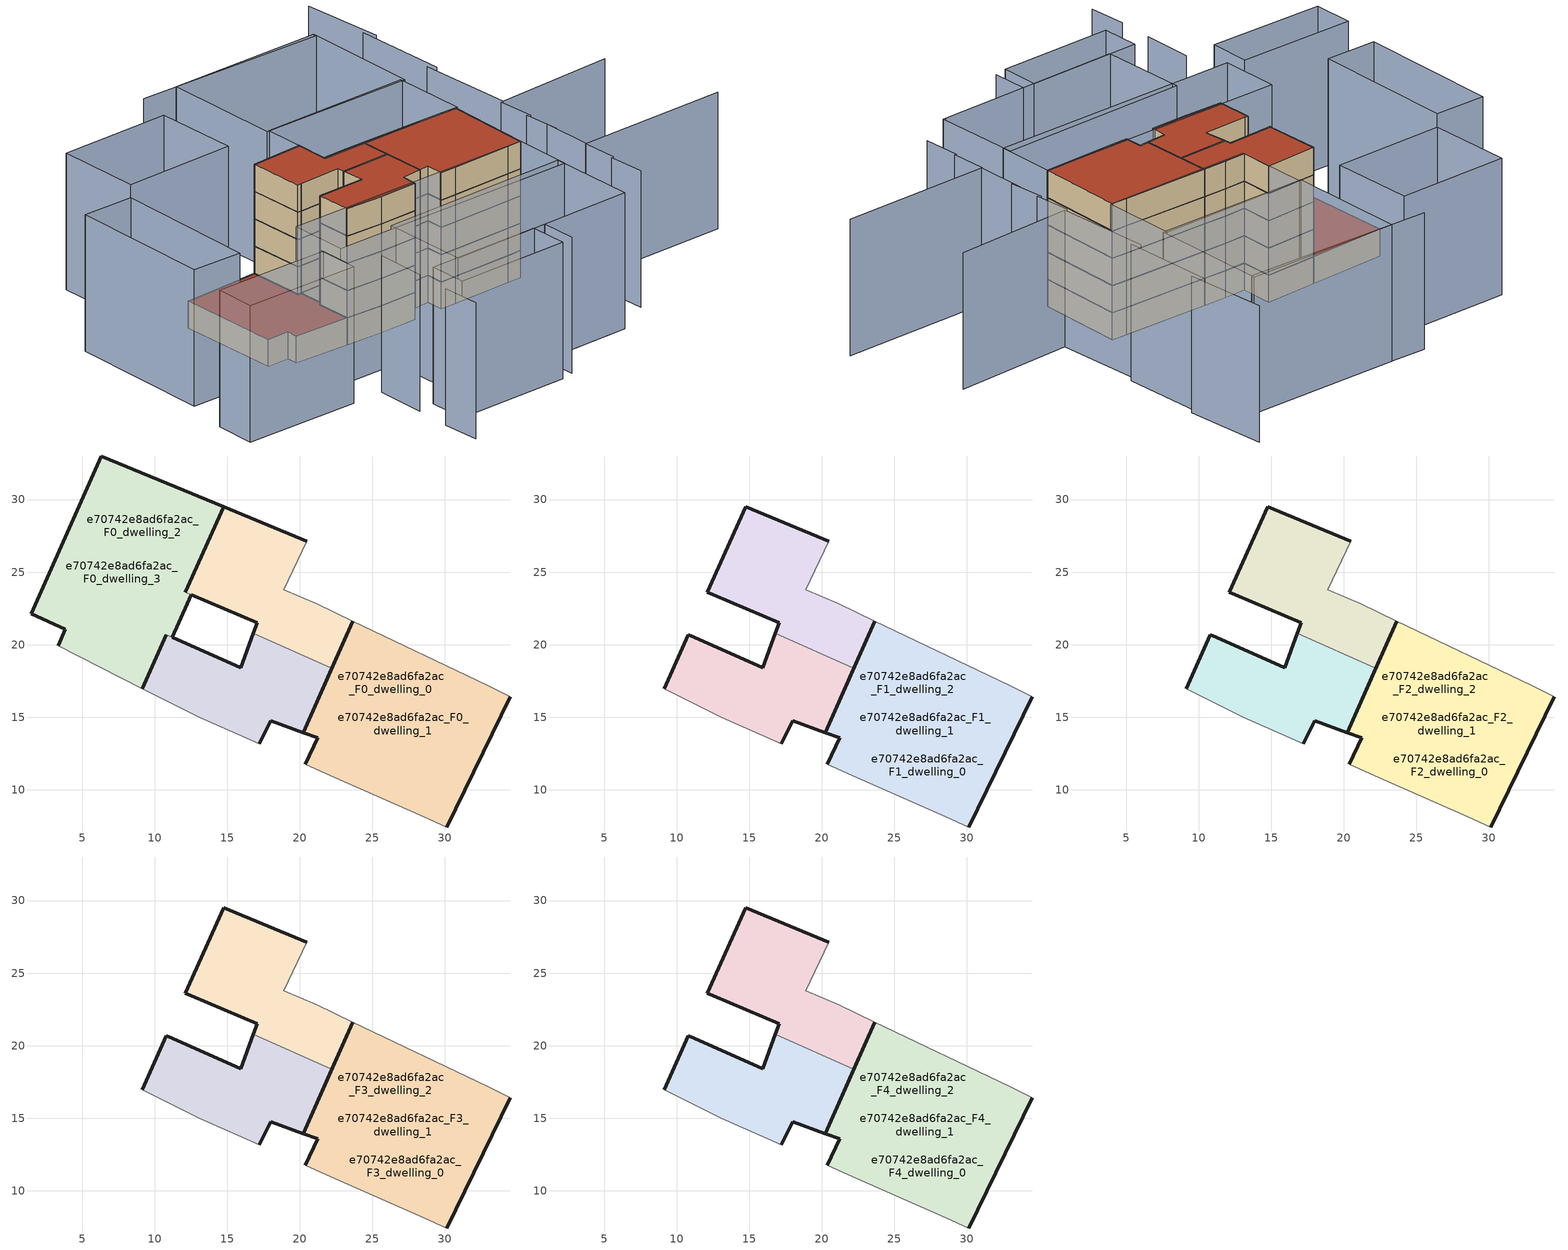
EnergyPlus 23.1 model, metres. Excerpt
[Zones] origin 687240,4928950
e70742e8ad6fa2ac_F0_dwelling_0
 floor ground (EU_floor_Construction): 20.22,13.94 22.2,18.38 16.81,20.79 15.92,18.39 11.2,20.5 11.19,20.5 10.81,20.68 10.8,20.67 9.15,16.97 13.05,14.99 17.19,13.16 18.01,14.75 z0; 30.12,7.42 34.52,16.42 32.91,17.18 23.65,21.63 22.2,18.38 20.22,13.94 21.22,13.58 20.37,11.75 22.12,10.96 28.56,8.12 z0; 22.2,18.38 23.65,21.63 21.17,22.82 18.88,23.78 20.47,27.13 14.74,29.51 12.12,23.62 12.5,23.46 12.51,23.45 17.07,21.5 16.81,20.79 z0
 wall outside (EU_wall_Construction): 20.37,11.75 21.22,13.58 20.22,13.94 23.65,21.63 / 34.52,16.42 30.12,7.42 z0:3
 wall adiabatic (EU_wall_Construction): 23.65,21.63 32.91,17.18 34.52,16.42 / 30.12,7.42 28.56,8.12 22.12,10.96 20.37,11.75 z0:3
e70742e8ad6fa2ac_F0_dwelling_1
 floor ground (EU_floor_Construction): 30.12,7.42 34.52,16.42 32.91,17.18 23.65,21.63 22.2,18.38 20.22,13.94 21.22,13.58 20.37,11.75 22.12,10.96 28.56,8.12 z0; 20.22,13.94 22.2,18.38 16.81,20.79 15.92,18.39 11.2,20.5 11.19,20.5 10.81,20.68 10.8,20.67 9.15,16.97 13.05,14.99 17.19,13.16 18.01,14.75 z0
 wall outside (EU_wall_Construction): 9.16,16.97 10.81,20.67 10.81,20.68 / 11.19,20.5 11.2,20.5 15.92,18.39 16.81,20.79 / 22.2,18.38 20.22,13.94 18.01,14.75 17.19,13.16 z0:3
 wall adiabatic (EU_wall_Construction): 17.19,13.16 13.05,14.99 9.16,16.97 z0:3
 wall to e70742e8ad6fa2ac_F0_dwelling_3 (EU_wall_Construction): 10.81,20.68 11.19,20.51 z0:3
 wall to e70742e8ad6fa2ac_F0_dwelling_2 (EU_wall_Construction): 16.81,20.78 22.2,18.38 z0:3
e70742e8ad6fa2ac_F0_dwelling_2
 floor ground (EU_floor_Construction): 22.2,18.38 23.65,21.63 21.17,22.82 18.88,23.78 20.47,27.13 14.74,29.51 12.12,23.62 12.5,23.46 12.51,23.45 17.07,21.5 16.81,20.79 z0; 30.12,7.42 34.52,16.42 32.91,17.18 23.65,21.63 22.2,18.38 20.22,13.94 21.22,13.58 20.37,11.75 22.12,10.96 28.56,8.12 z0; 11.19,20.5 12.22,22.83 12.5,23.46 12.12,23.62 14.74,29.51 6.31,33 1.47,22.14 3.84,21.07 3.34,19.93 9.15,16.97 10.81,20.68 z0
 wall outside (EU_wall_Construction): 12.12,23.62 14.74,29.51 20.47,27.13 / 23.65,21.63 22.2,18.38 / 16.81,20.79 17.07,21.5 12.51,23.45 12.5,23.46 z0:3
 wall adiabatic (EU_wall_Construction): 20.47,27.13 18.88,23.78 21.17,22.82 23.65,21.63 z0:3
 wall to e70742e8ad6fa2ac_F0_dwelling_3 (EU_wall_Construction): 12.5,23.46 12.12,23.62 z0:3
 roof outside (EU_floor_Construction): 14.74,29.51 12.12,23.62 12.5,23.46 12.22,22.83 11.19,20.5 10.81,20.68 9.15,16.97 3.34,19.93 3.84,21.07 1.47,22.14 6.31,33 z3
e70742e8ad6fa2ac_F0_dwelling_3
 floor ground (EU_floor_Construction): 11.19,20.5 12.22,22.83 12.5,23.46 12.12,23.62 14.74,29.51 6.31,33 1.47,22.14 3.84,21.07 3.34,19.93 9.15,16.97 10.81,20.68 z0; 22.2,18.38 23.65,21.63 21.17,22.82 18.88,23.78 20.47,27.13 14.74,29.51 12.12,23.62 12.5,23.46 12.51,23.45 17.07,21.5 16.81,20.79 z0
 wall outside (EU_wall_Construction): 10.81,20.68 9.16,16.97 / 3.34,19.93 3.84,21.07 1.47,22.14 6.31,33 14.74,29.51 12.12,23.62 / 12.5,23.46 12.22,22.83 11.19,20.5 z0:3
 wall adiabatic (EU_wall_Construction): 9.16,16.97 3.34,19.93 z0:3
 roof outside (EU_roof_Construction): 20.47,27.13 18.88,23.78 21.17,22.82 23.65,21.63 22.2,18.38 16.81,20.79 17.07,21.5 12.51,23.45 12.5,23.46 12.12,23.62 14.74,29.51 z3; 14.74,29.51 12.12,23.62 12.5,23.46 12.22,22.83 11.19,20.5 10.81,20.68 9.15,16.97 3.34,19.93 3.84,21.07 1.47,22.14 6.31,33 z3
e70742e8ad6fa2ac_F1_dwelling_0
 floor outside (EU_floor_Construction): 20.22,13.94 22.2,18.38 16.81,20.79 15.92,18.39 11.2,20.5 11.19,20.5 10.81,20.68 10.8,20.67 9.15,16.97 13.05,14.99 17.19,13.16 18.01,14.75 z3
 floor to e70742e8ad6fa2ac_F0_dwelling_0 (EU_floor_Construction): 30.12,7.42 34.52,16.42 32.91,17.18 23.65,21.63 22.2,18.38 20.22,13.94 21.22,13.58 20.37,11.75 22.12,10.96 28.56,8.12 z3; 22.2,18.38 23.65,21.63 21.17,22.82 18.88,23.78 20.47,27.13 14.74,29.51 12.12,23.62 12.5,23.46 12.51,23.45 17.07,21.5 16.81,20.79 z3
 wall outside (EU_wall_Construction): 20.37,11.75 21.22,13.58 20.22,13.94 23.65,21.63 / 34.52,16.42 30.12,7.42 z3:6
 wall adiabatic (EU_wall_Construction): 23.65,21.63 32.91,17.18 34.52,16.42 / 30.12,7.42 28.56,8.12 22.12,10.96 20.37,11.75 z3:6
e70742e8ad6fa2ac_F1_dwelling_1
 floor outside (EU_floor_Construction): 30.12,7.42 34.52,16.42 32.91,17.18 23.65,21.63 22.2,18.38 20.22,13.94 21.22,13.58 20.37,11.75 22.12,10.96 28.56,8.12 z3
 floor to e70742e8ad6fa2ac_F0_dwelling_1 (EU_floor_Construction): 20.22,13.94 22.2,18.38 16.81,20.79 15.92,18.39 11.2,20.5 11.19,20.5 10.81,20.68 10.8,20.67 9.15,16.97 13.05,14.99 17.19,13.16 18.01,14.75 z3
 wall outside (EU_wall_Construction): 9.16,16.97 10.81,20.67 10.81,20.68 11.19,20.5 11.2,20.5 15.92,18.39 16.81,20.79 / 22.2,18.38 20.22,13.94 18.01,14.75 17.19,13.16 z3:6
 wall adiabatic (EU_wall_Construction): 17.19,13.16 13.05,14.99 9.16,16.97 z3:6
 wall to e70742e8ad6fa2ac_F1_dwelling_2 (EU_wall_Construction): 16.81,20.78 22.2,18.38 z3:6
e70742e8ad6fa2ac_F1_dwelling_2
 floor to e70742e8ad6fa2ac_F0_dwelling_2 (EU_floor_Construction): 22.2,18.38 23.65,21.63 21.17,22.82 18.88,23.78 20.47,27.13 14.74,29.51 12.12,23.62 12.5,23.46 12.51,23.45 17.07,21.5 16.81,20.79 z3; 30.12,7.42 34.52,16.42 32.91,17.18 23.65,21.63 22.2,18.38 20.22,13.94 21.22,13.58 20.37,11.75 22.12,10.96 28.56,8.12 z3
 wall outside (EU_wall_Construction): 23.65,21.63 22.2,18.38 / 16.81,20.79 17.07,21.5 12.51,23.45 12.5,23.46 12.12,23.62 14.74,29.51 20.47,27.13 z3:6
 wall adiabatic (EU_wall_Construction): 20.47,27.13 18.88,23.78 21.17,22.82 23.65,21.63 z3:6
e70742e8ad6fa2ac_F2_dwelling_0
 floor outside (EU_floor_Construction): 22.2,18.38 23.65,21.63 21.17,22.82 18.88,23.78 20.47,27.13 14.74,29.51 12.12,23.62 12.5,23.46 12.51,23.45 17.07,21.5 16.81,20.79 z6; 20.22,13.94 22.2,18.38 16.81,20.79 15.92,18.39 11.2,20.5 11.19,20.5 10.81,20.68 10.8,20.67 9.15,16.97 13.05,14.99 17.19,13.16 18.01,14.75 z6
 floor to e70742e8ad6fa2ac_F1_dwelling_0 (EU_floor_Construction): 30.12,7.42 34.52,16.42 32.91,17.18 23.65,21.63 22.2,18.38 20.22,13.94 21.22,13.58 20.37,11.75 22.12,10.96 28.56,8.12 z6
 wall outside (EU_wall_Construction): 20.37,11.75 21.22,13.58 20.22,13.94 23.65,21.63 / 34.52,16.42 30.12,7.42 z6:9
 wall adiabatic (EU_wall_Construction): 23.65,21.63 32.91,17.18 34.52,16.42 / 30.12,7.42 28.56,8.12 22.12,10.96 20.37,11.75 z6:9
e70742e8ad6fa2ac_F2_dwelling_1
 floor outside (EU_floor_Construction): 30.12,7.42 34.52,16.42 32.91,17.18 23.65,21.63 22.2,18.38 20.22,13.94 21.22,13.58 20.37,11.75 22.12,10.96 28.56,8.12 z6
 floor to e70742e8ad6fa2ac_F1_dwelling_1 (EU_floor_Construction): 20.22,13.94 22.2,18.38 16.81,20.79 15.92,18.39 11.2,20.5 11.19,20.5 10.81,20.68 10.8,20.67 9.15,16.97 13.05,14.99 17.19,13.16 18.01,14.75 z6
 wall outside (EU_wall_Construction): 9.16,16.97 10.81,20.67 10.81,20.68 11.19,20.5 11.2,20.5 15.92,18.39 16.81,20.79 / 22.2,18.38 20.22,13.94 18.01,14.75 17.19,13.16 z6:9
 wall adiabatic (EU_wall_Construction): 17.19,13.16 13.05,14.99 9.16,16.97 z6:9
 wall to e70742e8ad6fa2ac_F2_dwelling_2 (EU_wall_Construction): 16.81,20.78 22.2,18.38 z6:9
e70742e8ad6fa2ac_F2_dwelling_2
 floor to e70742e8ad6fa2ac_F1_dwelling_2 (EU_floor_Construction): 22.2,18.38 23.65,21.63 21.17,22.82 18.88,23.78 20.47,27.13 14.74,29.51 12.12,23.62 12.5,23.46 12.51,23.45 17.07,21.5 16.81,20.79 z6; 30.12,7.42 34.52,16.42 32.91,17.18 23.65,21.63 22.2,18.38 20.22,13.94 21.22,13.58 20.37,11.75 22.12,10.96 28.56,8.12 z6
 wall outside (EU_wall_Construction): 23.65,21.63 22.2,18.38 / 16.81,20.79 17.07,21.5 12.51,23.45 12.5,23.46 12.12,23.62 14.74,29.51 20.47,27.13 z6:9
 wall adiabatic (EU_wall_Construction): 20.47,27.13 18.88,23.78 21.17,22.82 23.65,21.63 z6:9
e70742e8ad6fa2ac_F3_dwelling_0
 floor outside (EU_floor_Construction): 22.2,18.38 23.65,21.63 21.17,22.82 18.88,23.78 20.47,27.13 14.74,29.51 12.12,23.62 12.5,23.46 12.51,23.45 17.07,21.5 16.81,20.79 z9; 20.22,13.94 22.2,18.38 16.81,20.79 15.92,18.39 11.2,20.5 11.19,20.5 10.81,20.68 10.8,20.67 9.15,16.97 13.05,14.99 17.19,13.16 18.01,14.75 z9
 floor to e70742e8ad6fa2ac_F2_dwelling_0 (EU_floor_Construction): 30.12,7.42 34.52,16.42 32.91,17.18 23.65,21.63 22.2,18.38 20.22,13.94 21.22,13.58 20.37,11.75 22.12,10.96 28.56,8.12 z9
 wall outside (EU_wall_Construction): 20.37,11.75 21.22,13.58 20.22,13.94 23.65,21.63 / 34.52,16.42 30.12,7.42 z9:12
 wall adiabatic (EU_wall_Construction): 23.65,21.63 32.91,17.18 34.52,16.42 / 30.12,7.42 28.56,8.12 22.12,10.96 20.37,11.75 z9:12
e70742e8ad6fa2ac_F3_dwelling_1
 floor outside (EU_floor_Construction): 30.12,7.42 34.52,16.42 32.91,17.18 23.65,21.63 22.2,18.38 20.22,13.94 21.22,13.58 20.37,11.75 22.12,10.96 28.56,8.12 z9
 floor to e70742e8ad6fa2ac_F2_dwelling_1 (EU_floor_Construction): 20.22,13.94 22.2,18.38 16.81,20.79 15.92,18.39 11.2,20.5 11.19,20.5 10.81,20.68 10.8,20.67 9.15,16.97 13.05,14.99 17.19,13.16 18.01,14.75 z9
 wall outside (EU_wall_Construction): 9.16,16.97 10.81,20.67 10.81,20.68 11.19,20.5 11.2,20.5 15.92,18.39 16.81,20.79 / 22.2,18.38 20.22,13.94 18.01,14.75 17.19,13.16 z9:12
 wall adiabatic (EU_wall_Construction): 17.19,13.16 13.05,14.99 9.16,16.97 z9:12
 wall to e70742e8ad6fa2ac_F3_dwelling_2 (EU_wall_Construction): 16.81,20.78 22.2,18.38 z9:12
e70742e8ad6fa2ac_F3_dwelling_2
 floor to e70742e8ad6fa2ac_F2_dwelling_2 (EU_floor_Construction): 22.2,18.38 23.65,21.63 21.17,22.82 18.88,23.78 20.47,27.13 14.74,29.51 12.12,23.62 12.5,23.46 12.51,23.45 17.07,21.5 16.81,20.79 z9; 30.12,7.42 34.52,16.42 32.91,17.18 23.65,21.63 22.2,18.38 20.22,13.94 21.22,13.58 20.37,11.75 22.12,10.96 28.56,8.12 z9
 wall outside (EU_wall_Construction): 23.65,21.63 22.2,18.38 / 16.81,20.79 17.07,21.5 12.51,23.45 12.5,23.46 12.12,23.62 14.74,29.51 20.47,27.13 z9:12
 wall adiabatic (EU_wall_Construction): 20.47,27.13 18.88,23.78 21.17,22.82 23.65,21.63 z9:12
e70742e8ad6fa2ac_F4_dwelling_0
 floor outside (EU_floor_Construction): 22.2,18.38 23.65,21.63 21.17,22.82 18.88,23.78 20.47,27.13 14.74,29.51 12.12,23.62 12.5,23.46 12.51,23.45 17.07,21.5 16.81,20.79 z12; 20.22,13.94 22.2,18.38 16.81,20.79 15.92,18.39 11.2,20.5 11.19,20.5 10.81,20.68 10.8,20.67 9.15,16.97 13.05,14.99 17.19,13.16 18.01,14.75 z12
 floor to e70742e8ad6fa2ac_F3_dwelling_0 (EU_floor_Construction): 30.12,7.42 34.52,16.42 32.91,17.18 23.65,21.63 22.2,18.38 20.22,13.94 21.22,13.58 20.37,11.75 22.12,10.96 28.56,8.12 z12
 wall outside (EU_wall_Construction): 20.37,11.75 21.22,13.58 20.22,13.94 23.65,21.63 / 34.52,16.42 30.12,7.42 z12:15
 wall adiabatic (EU_wall_Construction): 23.65,21.63 32.91,17.18 34.52,16.42 / 30.12,7.42 28.56,8.12 22.12,10.96 20.37,11.75 z12:15
 roof outside (EU_roof_Construction): 22.2,18.38 20.22,13.94 18.01,14.75 17.19,13.16 13.05,14.99 9.15,16.97 10.8,20.67 10.81,20.68 11.19,20.5 11.2,20.5 15.92,18.39 16.81,20.79 z15; 32.91,17.18 34.52,16.42 30.12,7.42 28.56,8.12 22.12,10.96 20.37,11.75 21.22,13.58 20.22,13.94 22.2,18.38 23.65,21.63 z15; 20.47,27.13 18.88,23.78 21.17,22.82 23.65,21.63 22.2,18.38 16.81,20.79 17.07,21.5 12.51,23.45 12.5,23.46 12.12,23.62 14.74,29.51 z15
e70742e8ad6fa2ac_F4_dwelling_1
 floor outside (EU_floor_Construction): 30.12,7.42 34.52,16.42 32.91,17.18 23.65,21.63 22.2,18.38 20.22,13.94 21.22,13.58 20.37,11.75 22.12,10.96 28.56,8.12 z12
 floor to e70742e8ad6fa2ac_F3_dwelling_1 (EU_floor_Construction): 20.22,13.94 22.2,18.38 16.81,20.79 15.92,18.39 11.2,20.5 11.19,20.5 10.81,20.68 10.8,20.67 9.15,16.97 13.05,14.99 17.19,13.16 18.01,14.75 z12
 wall outside (EU_wall_Construction): 9.16,16.97 10.81,20.67 10.81,20.68 11.19,20.5 11.2,20.5 15.92,18.39 16.81,20.79 / 22.2,18.38 20.22,13.94 18.01,14.75 17.19,13.16 z12:15
 wall adiabatic (EU_wall_Construction): 17.19,13.16 13.05,14.99 9.16,16.97 z12:15
 wall to e70742e8ad6fa2ac_F4_dwelling_2 (EU_wall_Construction): 16.81,20.78 22.2,18.38 z12:15
 roof outside (EU_roof_Construction): 22.2,18.38 20.22,13.94 18.01,14.75 17.19,13.16 13.05,14.99 9.15,16.97 10.8,20.67 10.81,20.68 11.19,20.5 11.2,20.5 15.92,18.39 16.81,20.79 z15; 32.91,17.18 34.52,16.42 30.12,7.42 28.56,8.12 22.12,10.96 20.37,11.75 21.22,13.58 20.22,13.94 22.2,18.38 23.65,21.63 z15
e70742e8ad6fa2ac_F4_dwelling_2
 floor to e70742e8ad6fa2ac_F3_dwelling_2 (EU_floor_Construction): 22.2,18.38 23.65,21.63 21.17,22.82 18.88,23.78 20.47,27.13 14.74,29.51 12.12,23.62 12.5,23.46 12.51,23.45 17.07,21.5 16.81,20.79 z12; 30.12,7.42 34.52,16.42 32.91,17.18 23.65,21.63 22.2,18.38 20.22,13.94 21.22,13.58 20.37,11.75 22.12,10.96 28.56,8.12 z12
 wall outside (EU_wall_Construction): 23.65,21.63 22.2,18.38 / 16.81,20.79 17.07,21.5 12.51,23.45 12.5,23.46 12.12,23.62 14.74,29.51 20.47,27.13 z12:15
 wall adiabatic (EU_wall_Construction): 20.47,27.13 18.88,23.78 21.17,22.82 23.65,21.63 z12:15
 roof outside (EU_roof_Construction): 32.91,17.18 34.52,16.42 30.12,7.42 28.56,8.12 22.12,10.96 20.37,11.75 21.22,13.58 20.22,13.94 22.2,18.38 23.65,21.63 z15; 20.47,27.13 18.88,23.78 21.17,22.82 23.65,21.63 22.2,18.38 16.81,20.79 17.07,21.5 12.51,23.45 12.5,23.46 12.12,23.62 14.74,29.51 z15
shading: 28.79,-6.12 30.37,-2.3 / -5.3,-3.25 -3.61,0.72 / 12.19,-5.99 13.83,-2.34 / 13.83,-2.34 23.27,-6.56 / 30.57,-2.38 32.23,1.3 / 32.23,1.3 48.23,-5.92 / 32.28,1.21 34.72,6.58 / 34.31,5.43 35.84,9.28 / 35.98,8.92 37.45,12.78 / 50.66,7.37 37.77,12.66 / 37.77,12.66 41.91,22.74 / 42.19,21.81 46.49,31.63 / 46.52,30.24 49.91,39.06 / 44,35.66 23.98,45.54 / 0.69,9.51 -1.74,4.36 / 0.36,3.83 12.55,-1.7 / 12.55,-1.7 10.77,-5.63 / 10.77,-5.63 -1.42,-0.1 / -1.42,-0.1 0.36,3.83 / 23.58,-6.7 3.3,2.38 / 3.3,2.38 7.35,11.41 / 7.35,11.41 27.62,2.33 / 27.62,2.33 23.58,-6.7 / 3.34,19.94 30.12,7.43 / 30.12,7.43 27.31,1.4 / 27.31,1.4 0.53,13.91 / 0.53,13.91 3.34,19.94 / -2.7,11.07 -14.91,16.89 / -14.91,16.89 -12.91,21.08 / -12.91,21.08 -0.7,15.26 / -0.7,15.26 -2.7,11.07 / 18.8,23.59 22.29,31.24 / 22.29,31.24 38.22,23.96 / 38.22,23.96 34.73,16.32 / 34.73,16.32 18.8,23.59 / -9.7,25.23 -2.52,40.2 / -2.52,40.2 2.81,37.64 / 2.81,37.64 -4.37,22.68 / -4.37,22.68 -9.7,25.23 / 27.78,43.66 44.17,36.01 / 44.17,36.01 38.39,23.62 / 38.39,23.62 22,31.27 / 22,31.27 27.78,43.66 / 17.4,33.51 5.59,38.82 / 5.59,38.82 9.5,47.52 / 9.5,47.52 21.32,42.21 / 21.32,42.21 17.4,33.51 z0:15
[Building]
EU S2 Campaign: North Axis=0; Terrain=City; Solar Distribution=FullExterior
[Site:Location]
Bologna: Latitude=44.5; Longitude=11.25; Time Zone=1; Elevation=37
[SizingPeriod:WeatherFileDays]
AnnualSizingPeriod: Begin Month=1; Begin Day of Month=1; End Month=12; End Day of Month=31; Day of Week for Start Day=Monday; Use Weather File Daylight Saving Period=No; Use Weather File Rain and Snow Indicators=No
[MATERIAL]
EU_InternalMass_Material: Roughness=MediumRough; Thickness=0.1; Conductivity=1; Density=1800; Specific Heat=900; Thermal Absorptance=0.9; Solar Absorptance=0.7; Visible Absorptance=0.7
[MATERIAL:NOMASS] Roughness=MediumRough; Thermal Absorptance=0.9; Solar Absorptance=0.7; Visible Absorptance=0.7
Name | Thermal Resistance
EU_wall_NoMass | 0.905828
EU_roof_NoMass | 0.37593
EU_floor_NoMass | 0.67114
[CONSTRUCTION]
EU_wall_Construction: EU_wall_NoMass
EU_roof_Construction: EU_roof_NoMass
EU_floor_Construction: EU_floor_NoMass
EU_InternalMass_Construction: EU_InternalMass_Material
[ZONE] Type=1; Multiplier=1; Ceiling Height=autocalculate; Floor Area=autocalculate; Part of Total Floor Area=Yes
Name | Volume
e70742e8ad6fa2ac_F0_dwelling_0; e70742e8ad6fa2ac_F1_dwelling_0; e70742e8ad6fa2ac_F2_dwelling_0; e70742e8ad6fa2ac_F3_dwelling_0; e70742e8ad6fa2ac_F4_dwelling_0 | 709.205
e70742e8ad6fa2ac_F0_dwelling_1 | 531.74
e70742e8ad6fa2ac_F1_dwelling_1; e70742e8ad6fa2ac_F2_dwelling_1; e70742e8ad6fa2ac_F3_dwelling_1; e70742e8ad6fa2ac_F4_dwelling_1 | 531.739
e70742e8ad6fa2ac_F0_dwelling_2 | 894.817
e70742e8ad6fa2ac_F1_dwelling_2; e70742e8ad6fa2ac_F2_dwelling_2; e70742e8ad6fa2ac_F3_dwelling_2; e70742e8ad6fa2ac_F4_dwelling_2 | 534.105
e70742e8ad6fa2ac_F0_dwelling_3 | 538.177
[INTERNALMASS] Construction=EU_InternalMass_Construction
Name | Zone or ZoneList | Surface Area
e70742e8ad6fa2ac_F0_dwelling_0_EU_InternalMass | e70742e8ad6fa2ac_F0_dwelling_0 | 118.88
e70742e8ad6fa2ac_F0_dwelling_1_EU_InternalMass | e70742e8ad6fa2ac_F0_dwelling_1 | 58.3668
e70742e8ad6fa2ac_F0_dwelling_2_EU_InternalMass | e70742e8ad6fa2ac_F0_dwelling_2 | 59.1551
e70742e8ad6fa2ac_F0_dwelling_3_EU_InternalMass | e70742e8ad6fa2ac_F0_dwelling_3 | 120.238
e70742e8ad6fa2ac_F1_dwelling_0_EU_InternalMass | e70742e8ad6fa2ac_F1_dwelling_0 | 118.88
e70742e8ad6fa2ac_F1_dwelling_1_EU_InternalMass | e70742e8ad6fa2ac_F1_dwelling_1 | 117.522
e70742e8ad6fa2ac_F1_dwelling_2_EU_InternalMass | e70742e8ad6fa2ac_F1_dwelling_2 | 120.239
e70742e8ad6fa2ac_F2_dwelling_0_EU_InternalMass | e70742e8ad6fa2ac_F2_dwelling_0 | 118.88
e70742e8ad6fa2ac_F2_dwelling_1_EU_InternalMass | e70742e8ad6fa2ac_F2_dwelling_1 | 117.522
e70742e8ad6fa2ac_F2_dwelling_2_EU_InternalMass | e70742e8ad6fa2ac_F2_dwelling_2 | 120.239
e70742e8ad6fa2ac_F3_dwelling_0_EU_InternalMass | e70742e8ad6fa2ac_F3_dwelling_0 | 118.88
e70742e8ad6fa2ac_F3_dwelling_1_EU_InternalMass | e70742e8ad6fa2ac_F3_dwelling_1 | 117.522
e70742e8ad6fa2ac_F3_dwelling_2_EU_InternalMass | e70742e8ad6fa2ac_F3_dwelling_2 | 120.239
e70742e8ad6fa2ac_F4_dwelling_0_EU_InternalMass | e70742e8ad6fa2ac_F4_dwelling_0 | 118.88
e70742e8ad6fa2ac_F4_dwelling_1_EU_InternalMass | e70742e8ad6fa2ac_F4_dwelling_1 | 117.522
e70742e8ad6fa2ac_F4_dwelling_2_EU_InternalMass | e70742e8ad6fa2ac_F4_dwelling_2 | 120.239
[OTHEREQUIPMENT] Fuel Type=Electricity; Design Level Calculation Method=Watts/Area; Power per Zone Floor Area=1; Fraction Latent=0; Fraction Radiant=0; Fraction Lost=0; Carbon Dioxide Generation Rate=0; EndUse Subcategory=EU_Step8_InternalGains
Name | Zone or ZoneList or Space or SpaceList | Schedule
EU_Step8_InternalGain_e70742e8ad6fa2ac_F0_dwelling_0_f000 | e70742e8ad6fa2ac_F0_dwelling_0 | EU_Step8_GainSchedule_e70742e8ad6fa2ac_F0_dwelling_0_f000
EU_Step8_InternalGain_e70742e8ad6fa2ac_F0_dwelling_1_f000 | e70742e8ad6fa2ac_F0_dwelling_1 | EU_Step8_GainSchedule_e70742e8ad6fa2ac_F0_dwelling_1_f000
EU_Step8_InternalGain_e70742e8ad6fa2ac_F0_dwelling_2_f000 | e70742e8ad6fa2ac_F0_dwelling_2 | EU_Step8_GainSchedule_e70742e8ad6fa2ac_F0_dwelling_2_f000
EU_Step8_InternalGain_e70742e8ad6fa2ac_F0_dwelling_3_f000 | e70742e8ad6fa2ac_F0_dwelling_3 | EU_Step8_GainSchedule_e70742e8ad6fa2ac_F0_dwelling_3_f000
EU_Step8_InternalGain_e70742e8ad6fa2ac_F1_dwelling_0_f000 | e70742e8ad6fa2ac_F1_dwelling_0 | EU_Step8_GainSchedule_e70742e8ad6fa2ac_F1_dwelling_0_f000
EU_Step8_InternalGain_e70742e8ad6fa2ac_F1_dwelling_1_f000 | e70742e8ad6fa2ac_F1_dwelling_1 | EU_Step8_GainSchedule_e70742e8ad6fa2ac_F1_dwelling_1_f000
EU_Step8_InternalGain_e70742e8ad6fa2ac_F1_dwelling_2_f000 | e70742e8ad6fa2ac_F1_dwelling_2 | EU_Step8_GainSchedule_e70742e8ad6fa2ac_F1_dwelling_2_f000
EU_Step8_InternalGain_e70742e8ad6fa2ac_F2_dwelling_0_f000 | e70742e8ad6fa2ac_F2_dwelling_0 | EU_Step8_GainSchedule_e70742e8ad6fa2ac_F2_dwelling_0_f000
EU_Step8_InternalGain_e70742e8ad6fa2ac_F2_dwelling_1_f000 | e70742e8ad6fa2ac_F2_dwelling_1 | EU_Step8_GainSchedule_e70742e8ad6fa2ac_F2_dwelling_1_f000
EU_Step8_InternalGain_e70742e8ad6fa2ac_F2_dwelling_2_f000 | e70742e8ad6fa2ac_F2_dwelling_2 | EU_Step8_GainSchedule_e70742e8ad6fa2ac_F2_dwelling_2_f000
EU_Step8_InternalGain_e70742e8ad6fa2ac_F3_dwelling_0_f000 | e70742e8ad6fa2ac_F3_dwelling_0 | EU_Step8_GainSchedule_e70742e8ad6fa2ac_F3_dwelling_0_f000
EU_Step8_InternalGain_e70742e8ad6fa2ac_F3_dwelling_1_f000 | e70742e8ad6fa2ac_F3_dwelling_1 | EU_Step8_GainSchedule_e70742e8ad6fa2ac_F3_dwelling_1_f000
EU_Step8_InternalGain_e70742e8ad6fa2ac_F3_dwelling_2_f000 | e70742e8ad6fa2ac_F3_dwelling_2 | EU_Step8_GainSchedule_e70742e8ad6fa2ac_F3_dwelling_2_f000
EU_Step8_InternalGain_e70742e8ad6fa2ac_F4_dwelling_0_f000 | e70742e8ad6fa2ac_F4_dwelling_0 | EU_Step8_GainSchedule_e70742e8ad6fa2ac_F4_dwelling_0_f000
EU_Step8_InternalGain_e70742e8ad6fa2ac_F4_dwelling_1_f000 | e70742e8ad6fa2ac_F4_dwelling_1 | EU_Step8_GainSchedule_e70742e8ad6fa2ac_F4_dwelling_1_f000
EU_Step8_InternalGain_e70742e8ad6fa2ac_F4_dwelling_2_f000 | e70742e8ad6fa2ac_F4_dwelling_2 | EU_Step8_GainSchedule_e70742e8ad6fa2ac_F4_dwelling_2_f000
[ZONEVENTILATION:DESIGNFLOWRATE] Schedule=EU_AlwaysOn; Design Flow Rate Calculation Method=AirChanges/Hour; Air Changes per Hour=0.73129; Ventilation Type=Natural; Fan Pressure Rise=0; Fan Total Efficiency=1; Constant Term Coefficient=1; Temperature Term Coefficient=0; Velocity Term Coefficient=0; Velocity Squared Term Coefficient=0; Minimum Indoor Temperature=-100; Maximum Indoor Temperature=100; Delta Temperature=-100; Minimum Outdoor Temperature=-100; Maximum Outdoor Temperature=100; Maximum Wind Speed=40
Name | Zone or ZoneList or Space or SpaceList
EU_ConstantAir_e70742e8ad6fa2ac_F0_dwelling_0 | e70742e8ad6fa2ac_F0_dwelling_0
EU_ConstantAir_e70742e8ad6fa2ac_F0_dwelling_1 | e70742e8ad6fa2ac_F0_dwelling_1
EU_ConstantAir_e70742e8ad6fa2ac_F0_dwelling_2 | e70742e8ad6fa2ac_F0_dwelling_2
EU_ConstantAir_e70742e8ad6fa2ac_F0_dwelling_3 | e70742e8ad6fa2ac_F0_dwelling_3
EU_ConstantAir_e70742e8ad6fa2ac_F1_dwelling_0 | e70742e8ad6fa2ac_F1_dwelling_0
EU_ConstantAir_e70742e8ad6fa2ac_F1_dwelling_1 | e70742e8ad6fa2ac_F1_dwelling_1
EU_ConstantAir_e70742e8ad6fa2ac_F1_dwelling_2 | e70742e8ad6fa2ac_F1_dwelling_2
EU_ConstantAir_e70742e8ad6fa2ac_F2_dwelling_0 | e70742e8ad6fa2ac_F2_dwelling_0
EU_ConstantAir_e70742e8ad6fa2ac_F2_dwelling_1 | e70742e8ad6fa2ac_F2_dwelling_1
EU_ConstantAir_e70742e8ad6fa2ac_F2_dwelling_2 | e70742e8ad6fa2ac_F2_dwelling_2
EU_ConstantAir_e70742e8ad6fa2ac_F3_dwelling_0 | e70742e8ad6fa2ac_F3_dwelling_0
EU_ConstantAir_e70742e8ad6fa2ac_F3_dwelling_1 | e70742e8ad6fa2ac_F3_dwelling_1
EU_ConstantAir_e70742e8ad6fa2ac_F3_dwelling_2 | e70742e8ad6fa2ac_F3_dwelling_2
EU_ConstantAir_e70742e8ad6fa2ac_F4_dwelling_0 | e70742e8ad6fa2ac_F4_dwelling_0
EU_ConstantAir_e70742e8ad6fa2ac_F4_dwelling_1 | e70742e8ad6fa2ac_F4_dwelling_1
EU_ConstantAir_e70742e8ad6fa2ac_F4_dwelling_2 | e70742e8ad6fa2ac_F4_dwelling_2
[HVACTEMPLATE:THERMOSTAT] Constant Heating Setpoint=20; Constant Cooling Setpoint=50
EU_HeatOnly_e70742e8ad6fa2ac_F0_dwelling_0; EU_HeatOnly_e70742e8ad6fa2ac_F0_dwelling_1; EU_HeatOnly_e70742e8ad6fa2ac_F0_dwelling_2; EU_HeatOnly_e70742e8ad6fa2ac_F0_dwelling_3; EU_HeatOnly_e70742e8ad6fa2ac_F1_dwelling_0; EU_HeatOnly_e70742e8ad6fa2ac_F1_dwelling_1; EU_HeatOnly_e70742e8ad6fa2ac_F1_dwelling_2; EU_HeatOnly_e70742e8ad6fa2ac_F2_dwelling_0; EU_HeatOnly_e70742e8ad6fa2ac_F2_dwelling_1; EU_HeatOnly_e70742e8ad6fa2ac_F2_dwelling_2; EU_HeatOnly_e70742e8ad6fa2ac_F3_dwelling_0; EU_HeatOnly_e70742e8ad6fa2ac_F3_dwelling_1; EU_HeatOnly_e70742e8ad6fa2ac_F3_dwelling_2; EU_HeatOnly_e70742e8ad6fa2ac_F4_dwelling_0; EU_HeatOnly_e70742e8ad6fa2ac_F4_dwelling_1; EU_HeatOnly_e70742e8ad6fa2ac_F4_dwelling_2
[HVACTEMPLATE:ZONE:IDEALLOADSAIRSYSTEM] System Availability Schedule=EU_AlwaysOn; Maximum Heating Supply Air Temperature=50; Minimum Cooling Supply Air Temperature=13; Maximum Heating Supply Air Humidity Ratio=0.0156; Minimum Cooling Supply Air Humidity Ratio=0.0077; Heating Limit=NoLimit; Cooling Limit=NoLimit; Heating Availability Schedule=EU_AlwaysOn; Cooling Availability Schedule=EU_CoolingOff; Dehumidification Control Type=ConstantSensibleHeatRatio; Cooling Sensible Heat Ratio=0.7; Dehumidification Setpoint=60; Humidification Control Type=None; Humidification Setpoint=30; Outdoor Air Method=None; Outdoor Air Flow Rate per Person=0.00944; Outdoor Air Flow Rate per Zone Floor Area=0; Outdoor Air Flow Rate per Zone=0; Demand Controlled Ventilation Type=None; Outdoor Air Economizer Type=NoEconomizer; Heat Recovery Type=None; Sensible Heat Recovery Effectiveness=0.7; Latent Heat Recovery Effectiveness=0.65
Name | Template Thermostat
e70742e8ad6fa2ac_F0_dwelling_0 | EU_HeatOnly_e70742e8ad6fa2ac_F0_dwelling_0
e70742e8ad6fa2ac_F0_dwelling_1 | EU_HeatOnly_e70742e8ad6fa2ac_F0_dwelling_1
e70742e8ad6fa2ac_F0_dwelling_2 | EU_HeatOnly_e70742e8ad6fa2ac_F0_dwelling_2
e70742e8ad6fa2ac_F0_dwelling_3 | EU_HeatOnly_e70742e8ad6fa2ac_F0_dwelling_3
e70742e8ad6fa2ac_F1_dwelling_0 | EU_HeatOnly_e70742e8ad6fa2ac_F1_dwelling_0
e70742e8ad6fa2ac_F1_dwelling_1 | EU_HeatOnly_e70742e8ad6fa2ac_F1_dwelling_1
e70742e8ad6fa2ac_F1_dwelling_2 | EU_HeatOnly_e70742e8ad6fa2ac_F1_dwelling_2
e70742e8ad6fa2ac_F2_dwelling_0 | EU_HeatOnly_e70742e8ad6fa2ac_F2_dwelling_0
e70742e8ad6fa2ac_F2_dwelling_1 | EU_HeatOnly_e70742e8ad6fa2ac_F2_dwelling_1
e70742e8ad6fa2ac_F2_dwelling_2 | EU_HeatOnly_e70742e8ad6fa2ac_F2_dwelling_2
e70742e8ad6fa2ac_F3_dwelling_0 | EU_HeatOnly_e70742e8ad6fa2ac_F3_dwelling_0
e70742e8ad6fa2ac_F3_dwelling_1 | EU_HeatOnly_e70742e8ad6fa2ac_F3_dwelling_1
e70742e8ad6fa2ac_F3_dwelling_2 | EU_HeatOnly_e70742e8ad6fa2ac_F3_dwelling_2
e70742e8ad6fa2ac_F4_dwelling_0 | EU_HeatOnly_e70742e8ad6fa2ac_F4_dwelling_0
e70742e8ad6fa2ac_F4_dwelling_1 | EU_HeatOnly_e70742e8ad6fa2ac_F4_dwelling_1
e70742e8ad6fa2ac_F4_dwelling_2 | EU_HeatOnly_e70742e8ad6fa2ac_F4_dwelling_2
[SIZING:ZONE] Zone Cooling Design Supply Air Temperature Input Method=SupplyAirTemperature; Zone Cooling Design Supply Air Temperature=13; Zone Heating Design Supply Air Temperature Input Method=SupplyAirTemperature; Zone Heating Design Supply Air Temperature=50; Zone Cooling Design Supply Air Humidity Ratio=0.008; Zone Heating Design Supply Air Humidity Ratio=0.008; Cooling Design Air Flow Method=DesignDay; Cooling Design Air Flow Rate=0; Cooling Minimum Air Flow per Zone Floor Area=0.000762; Cooling Minimum Air Flow=0; Cooling Minimum Air Flow Fraction=0.2; Heating Design Air Flow Method=DesignDay; Heating Design Air Flow Rate=0; Heating Maximum Air Flow per Zone Floor Area=0.002032; Heating Maximum Air Flow=0.141576; Heating Maximum Air Flow Fraction=0.3; Account for Dedicated Outdoor Air System=No; Dedicated Outdoor Air System Control Strategy=NeutralSupplyAir; Dedicated Outdoor Air Low Setpoint Temperature for Design=autosize; Dedicated Outdoor Air High Setpoint Temperature for Design=autosize; Zone Load Sizing Method=Sensible Load Only No Latent Load; Zone Latent Cooling Design Supply Air Humidity Ratio Input Method=HumidityRatioDifference; Zone Cooling Design Supply Air Humidity Ratio Difference=0.005; Zone Latent Heating Design Supply Air Humidity Ratio Input Method=HumidityRatioDifference; Zone Humidification Design Supply Air Humidity Ratio Difference=0.005
e70742e8ad6fa2ac_F0_dwelling_0; e70742e8ad6fa2ac_F0_dwelling_1; e70742e8ad6fa2ac_F0_dwelling_2; e70742e8ad6fa2ac_F0_dwelling_3; e70742e8ad6fa2ac_F1_dwelling_0; e70742e8ad6fa2ac_F1_dwelling_1; e70742e8ad6fa2ac_F1_dwelling_2; e70742e8ad6fa2ac_F2_dwelling_0; e70742e8ad6fa2ac_F2_dwelling_1; e70742e8ad6fa2ac_F2_dwelling_2; e70742e8ad6fa2ac_F3_dwelling_0; e70742e8ad6fa2ac_F3_dwelling_1; e70742e8ad6fa2ac_F3_dwelling_2; e70742e8ad6fa2ac_F4_dwelling_0; e70742e8ad6fa2ac_F4_dwelling_1; e70742e8ad6fa2ac_F4_dwelling_2
[SCHEDULE:CONSTANT]
Name | Hourly Value
EU_AlwaysOn | 1
EU_CoolingOff | 0
[SCHEDULE:FILE] Column Number=1; Rows to Skip at Top=0; Number of Hours of Data=8760; Column Separator=Comma; Interpolate to Timestep=No; Minutes per Item=60; Adjust Schedule for Daylight Savings=Yes
Name | File
EU_Step8_GainSchedule_e70742e8ad6fa2ac_F0_dwelling_0_f000 | ../../schedules/e70742e8ad6fa2ac/e70742e8ad6fa2ac_F0_dwelling_0_f000_gain.csv
EU_Step8_GainSchedule_e70742e8ad6fa2ac_F0_dwelling_1_f000 | ../../schedules/e70742e8ad6fa2ac/e70742e8ad6fa2ac_F0_dwelling_1_f000_gain.csv
EU_Step8_GainSchedule_e70742e8ad6fa2ac_F0_dwelling_2_f000 | ../../schedules/e70742e8ad6fa2ac/e70742e8ad6fa2ac_F0_dwelling_2_f000_gain.csv
EU_Step8_GainSchedule_e70742e8ad6fa2ac_F0_dwelling_3_f000 | ../../schedules/e70742e8ad6fa2ac/e70742e8ad6fa2ac_F0_dwelling_3_f000_gain.csv
EU_Step8_GainSchedule_e70742e8ad6fa2ac_F1_dwelling_0_f000 | ../../schedules/e70742e8ad6fa2ac/e70742e8ad6fa2ac_F1_dwelling_0_f000_gain.csv
EU_Step8_GainSchedule_e70742e8ad6fa2ac_F1_dwelling_1_f000 | ../../schedules/e70742e8ad6fa2ac/e70742e8ad6fa2ac_F1_dwelling_1_f000_gain.csv
EU_Step8_GainSchedule_e70742e8ad6fa2ac_F1_dwelling_2_f000 | ../../schedules/e70742e8ad6fa2ac/e70742e8ad6fa2ac_F1_dwelling_2_f000_gain.csv
EU_Step8_GainSchedule_e70742e8ad6fa2ac_F2_dwelling_0_f000 | ../../schedules/e70742e8ad6fa2ac/e70742e8ad6fa2ac_F2_dwelling_0_f000_gain.csv
EU_Step8_GainSchedule_e70742e8ad6fa2ac_F2_dwelling_1_f000 | ../../schedules/e70742e8ad6fa2ac/e70742e8ad6fa2ac_F2_dwelling_1_f000_gain.csv
EU_Step8_GainSchedule_e70742e8ad6fa2ac_F2_dwelling_2_f000 | ../../schedules/e70742e8ad6fa2ac/e70742e8ad6fa2ac_F2_dwelling_2_f000_gain.csv
EU_Step8_GainSchedule_e70742e8ad6fa2ac_F3_dwelling_0_f000 | ../../schedules/e70742e8ad6fa2ac/e70742e8ad6fa2ac_F3_dwelling_0_f000_gain.csv
EU_Step8_GainSchedule_e70742e8ad6fa2ac_F3_dwelling_1_f000 | ../../schedules/e70742e8ad6fa2ac/e70742e8ad6fa2ac_F3_dwelling_1_f000_gain.csv
EU_Step8_GainSchedule_e70742e8ad6fa2ac_F3_dwelling_2_f000 | ../../schedules/e70742e8ad6fa2ac/e70742e8ad6fa2ac_F3_dwelling_2_f000_gain.csv
EU_Step8_GainSchedule_e70742e8ad6fa2ac_F4_dwelling_0_f000 | ../../schedules/e70742e8ad6fa2ac/e70742e8ad6fa2ac_F4_dwelling_0_f000_gain.csv
EU_Step8_GainSchedule_e70742e8ad6fa2ac_F4_dwelling_1_f000 | ../../schedules/e70742e8ad6fa2ac/e70742e8ad6fa2ac_F4_dwelling_1_f000_gain.csv
EU_Step8_GainSchedule_e70742e8ad6fa2ac_F4_dwelling_2_f000 | ../../schedules/e70742e8ad6fa2ac/e70742e8ad6fa2ac_F4_dwelling_2_f000_gain.csv
